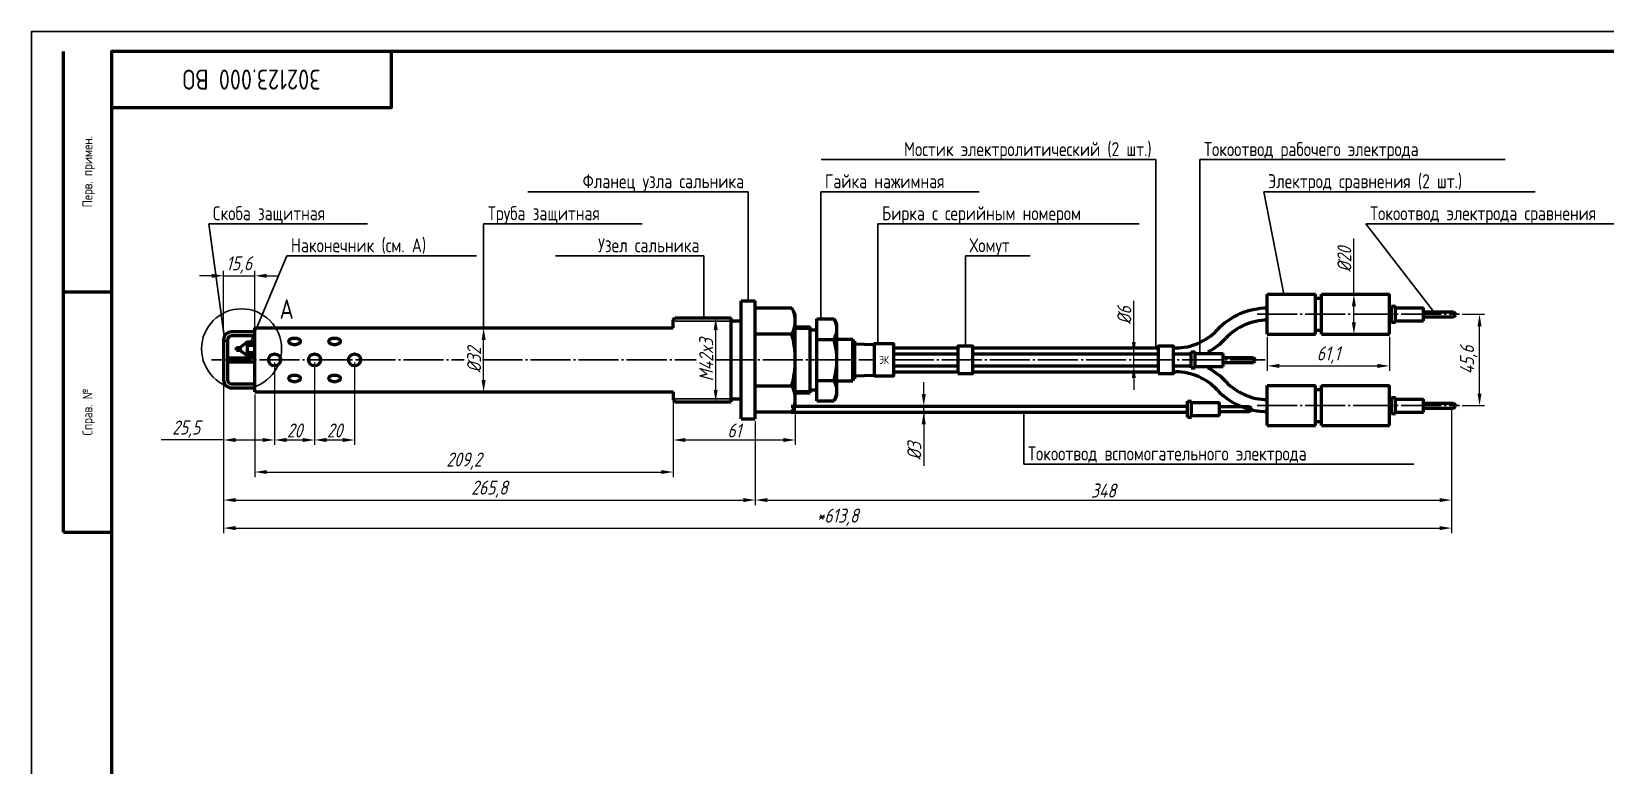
# Model space of a CAD drawing. Header units: metres. Extents: x 0 to 1188, y 0 to 840.
# Drawn here: x 0 to 787, y 473 to 840 of the extents above; entities that cross this region are included whole.
import ezdxf
from ezdxf.enums import TextEntityAlignment as Align

# ---------------------------------------------------------------- set-up
doc = ezdxf.new("R2010")
doc.units = ezdxf.units.M
doc.linetypes.add('DK3S_CENTER', pattern=[24, 20, -1.5, 1, -1.5])
for name, color, linetype, lineweight in [('DK3S_AXIS', 7, 'DK3S_CENTER', 30), ('DK3S_CONTOUR', 7, 'Continuous', 60), ('DK3S_DIM', 7, 'Continuous', 25), ('DK3S_FRAME', 7, 'Continuous', 60), ('DK3S_TEXT', 7, 'Continuous', 25), ('DK3S_THIN', 7, 'Continuous', 30)]:
    doc.layers.add(name, color=color, linetype=linetype, lineweight=lineweight)
doc.styles.add('DK3S_GOST', font='GOST.shx', dxfattribs={"oblique": 15})
doc.dimstyles.new('DK3S', dxfattribs={"dimscale": 2, "dimtxt": 3.5, "dimasz": 3, "dimexe": 1.25, "dimexo": 0.625, "dimtad": 1, "dimdec": 1, "dimtxsty": 'DK3S_GOST', "dimcen": 2.5, "dimazin": 3, "dimtfac": 1, "dimtix": 1, "dimtmove": 0, "dimatfit": 3, "dimarcsym": 0})

# ---------------------------------------------------------------- blocks, each defined once
blk = doc.blocks.new('*D3')
at = {"layer": 'Defpoints', "color": 0}
for p in [(96, 676), (121.5, 676), (121.5, 636)]:
    blk.add_point(p, dxfattribs=at)
at = {"layer": 'DK3S_DIM', "color": 0, "lineweight": -2}
for p, q in [((96, 674.75), (96, 633.5)), ((121.5, 674.75), (121.5, 633.5)), ((96, 636), (64.82, 636)), ((102, 636), (115.5, 636))]:
    blk.add_line(p, q, dxfattribs=at)
at = {"layer": 'DK3S_DIM', "color": 0}
for points in [[(102, 637), (102, 635), (96, 636)], [(115.5, 635), (115.5, 637), (121.5, 636)]]:
    blk.add_solid(points, dxfattribs=at)
at = {"layer": 'DK3S_DIM', "color": 0, "insert": (77.34, 641.42), "char_height": 7, "attachment_point": 5, "style": 'DK3S_GOST'}
blk.add_mtext('25,5', dxfattribs=at)
blk = doc.blocks.new('*D4')
at = {"layer": 'Defpoints', "color": 0}
for p in [(121.5, 676), (141.5, 676), (141.5, 636)]:
    blk.add_point(p, dxfattribs=at)
at = {"layer": 'DK3S_DIM', "color": 0, "lineweight": -2}
for p, q in [((121.5, 674.75), (121.5, 633.5)), ((141.5, 674.75), (141.5, 633.5)), ((127.5, 636), (135.5, 636))]:
    blk.add_line(p, q, dxfattribs=at)
at = {"layer": 'DK3S_DIM', "color": 0}
for points in [[(127.5, 637), (127.5, 635), (121.5, 636)], [(135.5, 635), (135.5, 637), (141.5, 636)]]:
    blk.add_solid(points, dxfattribs=at)
at = {"layer": 'DK3S_DIM', "color": 0, "insert": (131.5, 640.75), "char_height": 7, "attachment_point": 5, "style": 'DK3S_GOST'}
blk.add_mtext('20', dxfattribs=at)
blk = doc.blocks.new('*D5')
at = {"layer": 'Defpoints', "color": 0}
for p in [(141.5, 676), (161.5, 676), (161.5, 636)]:
    blk.add_point(p, dxfattribs=at)
at = {"layer": 'DK3S_DIM', "color": 0, "lineweight": -2}
for p, q in [((141.5, 674.75), (141.5, 633.5)), ((161.5, 674.75), (161.5, 633.5)), ((147.5, 636), (155.5, 636))]:
    blk.add_line(p, q, dxfattribs=at)
at = {"layer": 'DK3S_DIM', "color": 0}
for points in [[(147.5, 637), (147.5, 635), (141.5, 636)], [(155.5, 635), (155.5, 637), (161.5, 636)]]:
    blk.add_solid(points, dxfattribs=at)
at = {"layer": 'DK3S_DIM', "color": 0, "insert": (151.5, 640.75), "char_height": 7, "attachment_point": 5, "style": 'DK3S_GOST'}
blk.add_mtext('20', dxfattribs=at)
blk = doc.blocks.new('*D6')
at = {"layer": 'Defpoints', "color": 0}
for p in [(111.6, 660), (320.8, 660), (320.8, 620)]:
    blk.add_point(p, dxfattribs=at)
at = {"layer": 'DK3S_DIM', "color": 0, "lineweight": -2}
for p, q in [((111.6, 658.75), (111.6, 617.5)), ((320.8, 658.75), (320.8, 617.5)), ((117.6, 620), (314.8, 620))]:
    blk.add_line(p, q, dxfattribs=at)
at = {"layer": 'DK3S_DIM', "color": 0}
for points in [[(117.6, 621), (117.6, 619), (111.6, 620)], [(314.8, 619), (314.8, 621), (320.8, 620)]]:
    blk.add_solid(points, dxfattribs=at)
at = {"layer": 'DK3S_DIM', "color": 0, "insert": (216.2, 625.42), "char_height": 7, "attachment_point": 5, "style": 'DK3S_GOST'}
blk.add_mtext('209,2', dxfattribs=at)
blk = doc.blocks.new('*D7')
at = {"layer": 'Defpoints', "color": 0}
for p in [(96, 676), (361.8, 646.5), (361.8, 606)]:
    blk.add_point(p, dxfattribs=at)
at = {"layer": 'DK3S_DIM', "color": 0, "lineweight": -2}
for p, q in [((96, 674.75), (96, 603.5)), ((361.8, 645.25), (361.8, 603.5)), ((102, 606), (355.8, 606))]:
    blk.add_line(p, q, dxfattribs=at)
at = {"layer": 'DK3S_DIM', "color": 0}
for points in [[(102, 607), (102, 605), (96, 606)], [(355.8, 605), (355.8, 607), (361.8, 606)]]:
    blk.add_solid(points, dxfattribs=at)
at = {"layer": 'DK3S_DIM', "color": 0, "insert": (228.9, 611.42), "char_height": 7, "attachment_point": 5, "style": 'DK3S_GOST'}
blk.add_mtext('265,8', dxfattribs=at)
blk = doc.blocks.new('*D8')
at = {"layer": 'Defpoints', "color": 0}
for p in [(709.8, 653.2), (361.8, 646.5), (709.8, 606)]:
    blk.add_point(p, dxfattribs=at)
at = {"layer": 'DK3S_DIM', "color": 0, "lineweight": -2}
for p, q in [((361.8, 645.25), (361.8, 603.5)), ((709.8, 651.95), (709.8, 603.5)), ((367.8, 606), (703.8, 606))]:
    blk.add_line(p, q, dxfattribs=at)
at = {"layer": 'DK3S_DIM', "color": 0}
for points in [[(367.8, 607), (367.8, 605), (361.8, 606)], [(703.8, 605), (703.8, 607), (709.8, 606)]]:
    blk.add_solid(points, dxfattribs=at)
at = {"layer": 'DK3S_DIM', "color": 0, "insert": (535.8, 610.75), "char_height": 7, "attachment_point": 5, "style": 'DK3S_GOST'}
blk.add_mtext('348', dxfattribs=at)
blk = doc.blocks.new('*D9')
at = {"layer": 'Defpoints', "color": 0}
for p in [(96, 676), (709.8, 653.2), (709.8, 592)]:
    blk.add_point(p, dxfattribs=at)
at = {"layer": 'DK3S_DIM', "color": 0, "lineweight": -2}
for p, q in [((96, 674.75), (96, 589.5)), ((709.8, 651.95), (709.8, 589.5)), ((102, 592), (703.8, 592))]:
    blk.add_line(p, q, dxfattribs=at)
at = {"layer": 'DK3S_DIM', "color": 0}
for points in [[(102, 593), (102, 591), (96, 592)], [(703.8, 591), (703.8, 593), (709.8, 592)]]:
    blk.add_solid(points, dxfattribs=at)
at = {"layer": 'DK3S_DIM', "color": 0, "insert": (402.9, 597.42), "char_height": 7, "attachment_point": 5, "style": 'DK3S_GOST'}
blk.add_mtext('*613,8', dxfattribs=at)
blk = doc.blocks.new('*D10')
at = {"layer": 'Defpoints', "color": 0}
for p in [(111.6, 718), (96, 690), (111.6, 690)]:
    blk.add_point(p, dxfattribs=at)
at = {"layer": 'DK3S_DIM', "color": 0, "lineweight": -2}
for p, q in [((90, 718), (84, 718)), ((96, 691.25), (96, 720.5)), ((96, 718), (111.6, 718)), ((111.6, 691.25), (111.6, 720.5)), ((117.6, 718), (123.6, 718))]:
    blk.add_line(p, q, dxfattribs=at)
at = {"layer": 'DK3S_DIM', "color": 0}
for points in [[(90, 717), (90, 719), (96, 718)], [(117.6, 719), (117.6, 717), (111.6, 718)]]:
    blk.add_solid(points, dxfattribs=at)
at = {"layer": 'DK3S_DIM', "color": 0, "insert": (103.8, 723.42), "char_height": 7, "attachment_point": 5, "style": 'DK3S_GOST'}
blk.add_mtext('15,6', dxfattribs=at)
blk = doc.blocks.new('*D11')
at = {"layer": 'Defpoints', "color": 0}
for p in [(226, 692), (226, 692), (226, 660)]:
    blk.add_point(p, dxfattribs=at)
at = {"layer": 'DK3S_DIM', "color": 0, "lineweight": -2}
for p, q in [((224.75, 692), (223.5, 692)), ((226, 666), (226, 686)), ((224.75, 660), (223.5, 660))]:
    blk.add_line(p, q, dxfattribs=at)
at = {"layer": 'DK3S_DIM', "color": 0}
for points in [[(227, 686), (225, 686), (226, 692)], [(225, 666), (227, 666), (226, 660)]]:
    blk.add_solid(points, dxfattribs=at)
at = {"layer": 'DK3S_DIM', "color": 0, "insert": (221.25, 676), "char_height": 7, "attachment_point": 5, "rotation": 90, "style": 'DK3S_GOST'}
blk.add_mtext('%%c32', dxfattribs=at)
blk = doc.blocks.new('*D12')
at = {"layer": 'Defpoints', "color": 0}
for p in [(342, 697), (342, 697), (342, 655)]:
    blk.add_point(p, dxfattribs=at)
at = {"layer": 'DK3S_DIM', "color": 0, "lineweight": -2}
for p, q in [((340.75, 697), (339.5, 697)), ((342, 661), (342, 691)), ((340.75, 655), (339.5, 655))]:
    blk.add_line(p, q, dxfattribs=at)
at = {"layer": 'DK3S_DIM', "color": 0}
for points in [[(343, 691), (341, 691), (342, 697)], [(341, 661), (343, 661), (342, 655)]]:
    blk.add_solid(points, dxfattribs=at)
at = {"layer": 'DK3S_DIM', "color": 0, "insert": (337.25, 676), "char_height": 7, "attachment_point": 5, "rotation": 90, "style": 'DK3S_GOST'}
blk.add_mtext('M42x3', dxfattribs=at)
blk = doc.blocks.new('*D13')
at = {"layer": 'Defpoints', "color": 0}
for p in [(320.8, 655), (381.8, 653), (381.8, 636)]:
    blk.add_point(p, dxfattribs=at)
at = {"layer": 'DK3S_DIM', "color": 0, "lineweight": -2}
for p, q in [((320.8, 653.75), (320.8, 633.5)), ((381.8, 651.75), (381.8, 633.5)), ((326.8, 636), (375.8, 636))]:
    blk.add_line(p, q, dxfattribs=at)
at = {"layer": 'DK3S_DIM', "color": 0}
for points in [[(326.8, 637), (326.8, 635), (320.8, 636)], [(375.8, 635), (375.8, 637), (381.8, 636)]]:
    blk.add_solid(points, dxfattribs=at)
at = {"layer": 'DK3S_DIM', "color": 0, "insert": (351.3, 640.75), "char_height": 7, "attachment_point": 5, "style": 'DK3S_GOST'}
blk.add_mtext('61', dxfattribs=at)
blk = doc.blocks.new('*D14')
at = {"layer": 'Defpoints', "color": 0}
for p in [(551, 679), (551, 679), (551, 673)]:
    blk.add_point(p, dxfattribs=at)
at = {"layer": 'DK3S_DIM', "color": 0, "lineweight": -2}
for p, q in [((551, 679), (551, 705.51)), ((551, 685), (551, 691)), ((549.75, 679), (548.5, 679)), ((551, 673), (551, 679)), ((549.75, 673), (548.5, 673)), ((551, 667), (551, 661))]:
    blk.add_line(p, q, dxfattribs=at)
at = {"layer": 'DK3S_DIM', "color": 0}
for points in [[(550, 685), (552, 685), (551, 679)], [(552, 667), (550, 667), (551, 673)]]:
    blk.add_solid(points, dxfattribs=at)
at = {"layer": 'DK3S_DIM', "color": 0, "insert": (546.25, 698.25), "char_height": 7, "attachment_point": 5, "rotation": 90, "style": 'DK3S_GOST'}
blk.add_mtext('%%c6', dxfattribs=at)
blk = doc.blocks.new('*D15')
at = {"layer": 'Defpoints', "color": 0}
for p in [(446, 652.9), (446, 652.9), (446, 649.9)]:
    blk.add_point(p, dxfattribs=at)
at = {"layer": 'DK3S_DIM', "color": 0, "lineweight": -2}
for p, q in [((446, 658.9), (446, 664.9)), ((444.75, 652.9), (443.5, 652.9)), ((444.75, 649.9), (443.5, 649.9)), ((446, 649.9), (446, 652.9)), ((446, 649.9), (446, 623.13)), ((446, 643.9), (446, 637.9))]:
    blk.add_line(p, q, dxfattribs=at)
at = {"layer": 'DK3S_DIM', "color": 0}
for points in [[(445, 658.9), (447, 658.9), (446, 652.9)], [(447, 643.9), (445, 643.9), (446, 649.9)]]:
    blk.add_solid(points, dxfattribs=at)
at = {"layer": 'DK3S_DIM', "color": 0, "insert": (441.25, 630.51), "char_height": 7, "attachment_point": 5, "rotation": 90, "style": 'DK3S_GOST'}
blk.add_mtext('%%c3', dxfattribs=at)
blk = doc.blocks.new('*D16')
at = {"layer": 'Defpoints', "color": 0}
for p in [(661, 708.8), (661, 708.8), (661, 688.8)]:
    blk.add_point(p, dxfattribs=at)
at = {"layer": 'DK3S_DIM', "color": 0, "lineweight": -2}
for p, q in [((661, 708.8), (661, 736.68)), ((659.75, 708.8), (658.5, 708.8)), ((661, 694.8), (661, 702.8)), ((659.75, 688.8), (658.5, 688.8))]:
    blk.add_line(p, q, dxfattribs=at)
at = {"layer": 'DK3S_DIM', "color": 0}
for points in [[(662, 702.8), (660, 702.8), (661, 708.8)], [(660, 694.8), (662, 694.8), (661, 688.8)]]:
    blk.add_solid(points, dxfattribs=at)
at = {"layer": 'DK3S_DIM', "color": 0, "insert": (656.25, 726.14), "char_height": 7, "attachment_point": 5, "rotation": 90, "style": 'DK3S_GOST'}
blk.add_mtext('%%c20', dxfattribs=at)
blk = doc.blocks.new('*D17')
at = {"layer": 'Defpoints', "color": 0}
for p in [(617.7, 688.8), (678.8, 688.8), (678.8, 673)]:
    blk.add_point(p, dxfattribs=at)
at = {"layer": 'DK3S_DIM', "color": 0, "lineweight": -2}
for p, q in [((617.7, 687.55), (617.7, 670.5)), ((678.8, 687.55), (678.8, 670.5)), ((623.7, 673), (672.8, 673))]:
    blk.add_line(p, q, dxfattribs=at)
at = {"layer": 'DK3S_DIM', "color": 0}
for points in [[(623.7, 674), (623.7, 672), (617.7, 673)], [(672.8, 672), (672.8, 674), (678.8, 673)]]:
    blk.add_solid(points, dxfattribs=at)
at = {"layer": 'DK3S_DIM', "color": 0, "insert": (648.25, 678.42), "char_height": 7, "attachment_point": 5, "style": 'DK3S_GOST'}
blk.add_mtext('61,1', dxfattribs=at)
blk = doc.blocks.new('*D18')
at = {"layer": 'Defpoints', "color": 0}
for p in [(713.8, 698.8), (723.8, 698.8), (713.8, 653.2)]:
    blk.add_point(p, dxfattribs=at)
at = {"layer": 'DK3S_DIM', "color": 0, "lineweight": -2}
for p, q in [((715.05, 698.8), (726.3, 698.8)), ((723.8, 659.2), (723.8, 692.8)), ((715.05, 653.2), (726.3, 653.2))]:
    blk.add_line(p, q, dxfattribs=at)
at = {"layer": 'DK3S_DIM', "color": 0}
for points in [[(724.8, 692.8), (722.8, 692.8), (723.8, 698.8)], [(722.8, 659.2), (724.8, 659.2), (723.8, 653.2)]]:
    blk.add_solid(points, dxfattribs=at)
at = {"layer": 'DK3S_DIM', "color": 0, "insert": (718.38, 676), "char_height": 7, "attachment_point": 5, "rotation": 90, "style": 'DK3S_GOST'}
blk.add_mtext('45,6', dxfattribs=at)

msp = doc.modelspace()

# ---------------------------------------------------------------- linework, layer by layer
at = {"layer": 'DK3S_AXIS'}
for p, q in [((612.7, 698.8), (713.8, 698.8)), ((90, 676), (216.25, 676)), ((225.5, 676), (332.25, 676)), ((341.5, 676), (421.2, 676)), ((431.1, 676), (616.7, 676)), ((612.7, 653.2), (713.8, 653.2))]:
    msp.add_line(p, q, dxfattribs=at)
at = {"layer": 'DK3S_CONTOUR'}
for p, q in [((617.7, 688.8), (617.7, 708.8)), ((617.7, 708.8), (641.8, 708.8)), ((641.8, 688.8), (641.8, 708.8)), ((644.8, 688.8), (644.8, 708.8)), ((644.8, 708.8), (678.8, 708.8)), ((678.8, 688.8), (678.8, 708.8)), ((354.8, 646.5), (354.8, 705.5)), ((354.8, 705.5), (361.8, 705.5)), ((361.8, 646.5), (361.8, 705.5)), ((361.8, 702), (380.07, 702)), ((361.8, 650), (361.8, 702)), ((381.8, 699), (380.07, 702)), ((641.8, 706.8), (644.8, 706.8)), ((678.8, 702.05), (679.8, 702.05)), ((679.8, 694.8), (679.8, 702.8)), ((679.8, 702.8), (681.8, 702.8)), ((681.8, 694.8), (681.8, 702.8)), ((681.8, 702.05), (695.8, 702.05)), ((695.8, 695.55), (695.8, 702.05)), ((320.8, 696), (321.8, 697)), ((320.8, 692), (320.8, 696)), ((321.8, 697), (349.8, 697)), ((349.8, 655), (349.8, 697)), ((349.8, 695.5), (354.8, 695.5)), ((381.8, 653), (381.8, 699)), ((381.8, 692.5), (389.2, 692.5)), ((389.2, 659.5), (389.2, 692.5)), ((392.6, 696.5), (401.16, 696.5)), ((392.6, 655.5), (392.6, 696.5)), ((402.6, 694), (401.16, 696.5)), ((402.6, 658), (402.6, 694)), ((678.8, 695.55), (679.8, 695.55)), ((679.8, 694.8), (681.8, 694.8)), ((681.8, 695.55), (695.8, 695.55)), ((695.8, 700.05), (710.8, 700.05)), ((695.8, 697.55), (710.8, 697.55)), ((710.8, 700.05), (711.8, 699.3)), ((710.8, 697.55), (711.8, 698.3)), ((711.8, 698.3), (711.8, 699.3)), ((96, 686), (96, 666)), ((98, 686), (98, 666)), ((111.6, 690), (100, 690)), ((111.6, 688), (100, 688)), ((107.9, 685), (104.4, 682.4)), ((107.9, 685), (111.6, 685)), ((107.9, 678), (107.9, 685)), ((111.6, 660), (111.6, 692)), ((111.6, 692), (320.8, 692)), ((361.8, 689), (380.07, 689)), ((389.2, 691), (392.6, 691)), ((392.6, 686.25), (401.16, 686.25)), ((402.6, 686.4), (410.6, 686.4)), ((410.6, 665.6), (410.6, 686.4)), ((410.6, 685.4), (411.6, 685.4)), ((411.6, 666.6), (411.6, 685.4)), ((617.7, 688.8), (641.8, 688.8)), ((641.8, 690.8), (644.8, 690.8)), ((644.8, 688.8), (678.8, 688.8)), ((98, 677), (111.6, 677)), ((102.4, 682.2), (104.4, 682.2)), ((102.4, 680.8), (102.4, 682.2)), ((102.4, 680.8), (104.4, 680.8)), ((104.4, 680.6), (104.4, 682.4)), ((107.9, 678), (104.4, 680.6)), ((107.9, 683.33), (111.6, 683.33)), ((107.9, 679.67), (111.6, 679.67)), ((107.9, 678), (111.6, 678)), ((411.6, 684), (421.2, 683.7)), ((431.1, 682), (463, 682)), ((431.1, 679), (463, 679)), ((470.6, 682), (563.2, 682)), ((470.6, 679), (563.2, 679)), ((570.8, 682), (572, 682)), ((570.8, 679), (579.7, 679)), ((579.7, 672), (579.7, 680)), ((579.7, 680), (581.7, 680)), ((581.7, 672), (581.7, 680)), ((581.7, 679.25), (595.7, 679.25)), ((595.7, 672.75), (595.7, 679.25)), ((595.7, 677.25), (610.7, 677.25)), ((610.7, 677.25), (611.7, 676.5)), ((98, 675), (111.6, 675)), ((431.1, 673), (463, 673)), ((431.1, 670), (463, 670)), ((470.6, 673), (563.2, 673)), ((470.6, 670), (563.2, 670)), ((570.8, 673), (579.7, 673)), ((570.8, 670), (572, 670)), ((579.7, 672), (581.7, 672)), ((581.7, 672.75), (595.7, 672.75)), ((595.7, 674.75), (610.7, 674.75)), ((610.7, 674.75), (611.7, 675.5)), ((611.7, 675.5), (611.7, 676.5)), ((100, 664), (111.6, 664)), ((100, 662), (111.6, 662)), ((361.8, 663), (380.07, 663)), ((389.2, 661), (392.6, 661)), ((392.6, 665.75), (401.16, 665.75)), ((402.6, 665.6), (410.6, 665.6)), ((410.6, 666.6), (411.6, 666.6)), ((411.6, 668), (421.2, 668.3)), ((617.7, 643.2), (617.7, 663.2)), ((617.7, 663.2), (641.8, 663.2)), ((641.8, 643.2), (641.8, 663.2)), ((641.8, 661.2), (644.8, 661.2)), ((644.8, 643.2), (644.8, 663.2)), ((644.8, 663.2), (678.8, 663.2)), ((678.8, 643.2), (678.8, 663.2)), ((111.6, 660), (320.8, 660)), ((320.8, 660), (320.8, 656)), ((320.8, 656), (321.8, 655)), ((321.8, 655), (349.8, 655)), ((349.8, 656.5), (354.8, 656.5)), ((381.8, 659.5), (389.2, 659.5)), ((392.6, 655.5), (401.16, 655.5)), ((402.6, 658), (401.16, 655.5)), ((577.9, 647.4), (577.9, 655.4)), ((577.9, 655.4), (579.9, 655.4)), ((579.9, 647.4), (579.9, 655.4)), ((579.9, 654.65), (593.9, 654.65)), ((593.9, 648.15), (593.9, 654.65)), ((678.8, 656.45), (679.8, 656.45)), ((679.8, 649.2), (679.8, 657.2)), ((679.8, 657.2), (681.8, 657.2)), ((681.8, 649.2), (681.8, 657.2)), ((681.8, 656.45), (695.8, 656.45)), ((695.8, 649.95), (695.8, 656.45)), ((695.8, 654.45), (710.8, 654.45)), ((710.8, 654.45), (711.8, 653.7)), ((711.8, 652.7), (711.8, 653.7)), ((354.8, 646.5), (361.8, 646.5)), ((361.8, 650), (380.07, 650)), ((379.7, 652.9), (577.9, 652.9)), ((379.7, 649.9), (577.9, 649.9)), ((381.8, 653), (380.07, 650)), ((577.9, 647.4), (579.9, 647.4)), ((579.9, 648.15), (593.9, 648.15)), ((593.9, 652.65), (608.9, 652.65)), ((593.9, 650.15), (608.9, 650.15)), ((608.9, 652.65), (609.9, 651.9)), ((608.9, 650.15), (609.9, 650.9)), ((609.9, 650.9), (609.9, 651.9)), ((641.8, 645.2), (644.8, 645.2)), ((678.8, 649.95), (679.8, 649.95)), ((679.8, 649.2), (681.8, 649.2)), ((681.8, 649.95), (695.8, 649.95)), ((695.8, 651.95), (710.8, 651.95)), ((710.8, 651.95), (711.8, 652.7)), ((617.7, 643.2), (641.8, 643.2)), ((644.8, 643.2), (678.8, 643.2))]:
    msp.add_line(p, q, dxfattribs=at)
for points in [[(134.5, 685.24), (134.44, 685.53), (134.27, 685.81), (133.99, 686.07), (133.62, 686.3), (133.17, 686.49), (132.65, 686.62), (132.09, 686.71), (131.5, 686.74), (130.91, 686.71), (130.35, 686.62), (129.83, 686.49), (129.38, 686.3), (129.01, 686.07), (128.73, 685.81), (128.56, 685.53), (128.5, 685.24), (128.56, 684.95), (128.73, 684.66), (129.01, 684.4), (129.38, 684.18), (129.83, 683.99), (130.35, 683.85), (130.91, 683.77), (131.5, 683.74), (132.09, 683.77), (132.65, 683.85), (133.17, 683.99), (133.62, 684.18), (133.99, 684.4), (134.27, 684.66), (134.44, 684.95)], [(154.5, 685.24), (154.44, 685.53), (154.27, 685.81), (153.99, 686.07), (153.62, 686.3), (153.17, 686.49), (152.65, 686.62), (152.09, 686.71), (151.5, 686.74), (150.91, 686.71), (150.35, 686.62), (149.83, 686.49), (149.38, 686.3), (149.01, 686.07), (148.73, 685.81), (148.56, 685.53), (148.5, 685.24), (148.56, 684.95), (148.73, 684.66), (149.01, 684.4), (149.38, 684.18), (149.83, 683.99), (150.35, 683.85), (150.91, 683.77), (151.5, 683.74), (152.09, 683.77), (152.65, 683.85), (153.17, 683.99), (153.62, 684.18), (153.99, 684.4), (154.27, 684.66), (154.44, 684.95)], [(421.2, 668), (431.1, 668), (431.1, 684), (421.2, 684)], [(463, 669.2), (470.6, 669.2), (470.6, 682.8), (463, 682.8)], [(563.2, 669.2), (570.8, 669.2), (570.8, 682.8), (563.2, 682.8)], [(134.5, 666.76), (134.44, 667.05), (134.27, 667.34), (133.99, 667.6), (133.62, 667.82), (133.17, 668.01), (132.65, 668.15), (132.09, 668.23), (131.5, 668.26), (130.91, 668.23), (130.35, 668.15), (129.83, 668.01), (129.38, 667.82), (129.01, 667.6), (128.73, 667.34), (128.56, 667.05), (128.5, 666.76), (128.56, 666.47), (128.73, 666.19), (129.01, 665.93), (129.38, 665.7), (129.83, 665.51), (130.35, 665.38), (130.91, 665.29), (131.5, 665.26), (132.09, 665.29), (132.65, 665.38), (133.17, 665.51), (133.62, 665.7), (133.99, 665.93), (134.27, 666.19), (134.44, 666.47)], [(154.5, 666.76), (154.44, 667.05), (154.27, 667.34), (153.99, 667.6), (153.62, 667.82), (153.17, 668.01), (152.65, 668.15), (152.09, 668.23), (151.5, 668.26), (150.91, 668.23), (150.35, 668.15), (149.83, 668.01), (149.38, 667.82), (149.01, 667.6), (148.73, 667.34), (148.56, 667.05), (148.5, 666.76), (148.56, 666.47), (148.73, 666.19), (149.01, 665.93), (149.38, 665.7), (149.83, 665.51), (150.35, 665.38), (150.91, 665.29), (151.5, 665.26), (152.09, 665.29), (152.65, 665.38), (153.17, 665.51), (153.62, 665.7), (153.99, 665.93), (154.27, 666.19), (154.44, 666.47)]]:
    msp.add_lwpolyline(points, close=True, dxfattribs=at)
for centre in [(121.5, 676), (141.5, 676), (161.5, 676)]:
    msp.add_circle(centre, 3, dxfattribs=at)
for centre, radius, start, end in [((368.79, 695.5), 13.02, 330.04751, 29.95249), ((617.7, 667.48), 34.32, 90, 136.85035), ((392.8, 691.37), 9.81, 328.4938, 31.5062), ((617.7, 667.48), 28.32, 90, 136.85035), ((100, 686), 4, 90, 180), ((100, 686), 2, 90, 180), ((332.15, 676), 49.65, 344.82182, 15.17818), ((365.48, 676), 37.12, 343.96895, 16.03105), ((572, 710.32), 28.32, 270, 316.85035), ((572, 710.32), 34.32, 297.93871, 316.85035), ((572, 641.68), 28.32, 43.14965, 90), ((572, 641.68), 34.32, 43.14965, 62.06129), ((100, 666), 4, 180, 270), ((100, 666), 2, 180, 270), ((368.79, 656.5), 13.02, 330.04751, 29.95249), ((392.8, 660.62), 9.81, 328.4938, 31.5062), ((617.7, 684.52), 34.32, 223.14965, 270), ((617.7, 684.52), 28.32, 223.14965, 270)]:
    msp.add_arc(centre, radius, start, end, dxfattribs=at)
at = {"layer": 'DK3S_FRAME'}
for p, q in [((16, 590), (16, 830)), ((16, 710), (40, 710)), ((16, 590), (40, 590))]:
    msp.add_line(p, q, dxfattribs=at)
for points in [[(40, 10), (1178, 10), (1178, 830), (40, 830)], [(40, 802), (180, 802), (180, 830), (40, 830)]]:
    msp.add_lwpolyline(points, close=True, dxfattribs=at)
at = {"layer": 'DK3S_THIN'}
for p, q in [((562, 776), (394.65, 776)), ((562, 682), (562, 776)), ((584, 679.25), (584, 776)), ((584, 776), (736.61, 776)), ((358.3, 760), (248.02, 760)), ((358.3, 705.5), (358.3, 760)), ((394.5, 696.5), (394.5, 760)), ((394.5, 760), (473.78, 760)), ((626, 708.8), (616, 760)), ((616, 760), (751.6, 760)), ((96.6, 685.5), (88.6, 744)), ((88.6, 744), (167.88, 744)), ((226, 692), (226, 744)), ((226, 744), (305.28, 744)), ((423, 684), (423, 744)), ((423, 744), (553.69, 744)), ((701, 700.05), (667, 744)), ((667, 744), (824.9, 744)), ((109.6, 685), (127.6, 728)), ((127.6, 728), (222.38, 728)), ((336, 728), (262.01, 728)), ((336, 697), (336, 728)), ((466.8, 682.8), (466.8, 728)), ((466.8, 728), (499.21, 728)), ((321.8, 695.38), (349.8, 695.38)), ((381.8, 691.42), (389.2, 691.42)), ((321.8, 656.62), (349.8, 656.62)), ((381.8, 660.58), (389.2, 660.58)), ((496, 649.9), (496, 624)), ((496, 624), (690.95, 624))]:
    msp.add_line(p, q, dxfattribs=at)
msp.add_lwpolyline([(0, 0), (1188, 0), (1188, 840), (0, 840)], close=True, dxfattribs=at)
at = {"layer": 'DK3S_THIN', "const_width": 1}
for points in [[(625.75, 708.8, 1), (626.25, 708.8, 1)], [(358.05, 705.5, 1), (358.55, 705.5, 1)], [(700.75, 700.05, 1), (701.25, 700.05, 1)], [(225.75, 692, 1), (226.25, 692, 1)], [(335.75, 697, 1), (336.25, 697, 1)], [(394.25, 696.5, 1), (394.75, 696.5, 1)], [(96.35, 685.5, 1), (96.85, 685.5, 1)], [(109.35, 685, 1), (109.85, 685, 1)], [(422.75, 684, 1), (423.25, 684, 1)], [(466.55, 682.8, 1), (467.05, 682.8, 1)], [(561.75, 682, 1), (562.25, 682, 1)], [(583.75, 679.25, 1), (584.25, 679.25, 1)], [(495.75, 649.9, 1), (496.25, 649.9, 1)]]:
    msp.add_lwpolyline(points, format="xyb", close=True, dxfattribs=at)
at = {"layer": 'DK3S_THIN'}
msp.add_circle((105, 681.5), 20, dxfattribs=at)

# ---------------------------------------------------------------- texts
at = {"layer": 'DK3S_TEXT', "style": 'DK3S_GOST'}
for s, height, rotation, p in [('302123.000 ВО', 10, 180, (110, 816)), ('Перв. примен.', 5, 90, (28, 770)), ('Справ. №', 5, 90, (28, 650))]:
    msp.add_text(s, height=height, rotation=rotation, dxfattribs=at).set_placement(p, align=Align.MIDDLE_CENTER)
for s, p in [('Мостик электролитический (2 шт.)', (559.9, 777.75)), ('Фланец узла сальника', (356.2, 761.75)), ('Узел сальника', (333.9, 729.75))]:
    msp.add_text(s, height=7, dxfattribs=at).set_placement(p, align=Align.RIGHT)
for s, height, p in [('Токоотвод рабочего электрода', 7, (586.1, 777.75)), ('Гайка нажимная', 7, (396.6, 761.75)), ('Электрод сравнения (2 шт.)', 7, (618.1, 761.75)), ('Скоба защитная', 7, (90.7, 745.75)), ('Труба защитная', 7, (228.1, 745.75)), ('Бирка с серийным номером', 7, (425.1, 745.75)), ('Токоотвод электрода сравнения', 7, (669.1, 745.75)), ('Наконечник (см. А)', 7, (129.7, 729.75)), ('Хомут', 7, (468.9, 729.75)), ('А', 9.8, (124, 696.5)), ('Токоотвод вспомогательного электрода', 7, (498.1, 625.75))]:
    msp.add_text(s, height=height, dxfattribs=at).set_placement(p)
msp.add_text('ЭК', height=4, dxfattribs=at).set_placement((426.15, 676), align=Align.MIDDLE_CENTER)

# ---------------------------------------------------------------- dimensions: what is measured, and where the dimension line sits
at = {"layer": 'DK3S_DIM'}
for base, p1, p2, picture, middle in [((661, 708.8), (661, 688.8), (661, 708.8), '*D16', (661, 726.14)), ((551, 679), (551, 673), (551, 679), '*D14', (551, 698.25)), ((446, 652.9), (446, 649.9), (446, 652.9), '*D15', (446, 630.51))]:
    dim = msp.add_linear_dim(base=base, p1=p1, p2=p2, angle=90, text='%%c<>', dimstyle='DK3S', dxfattribs=at)
    dim.commit()
    dim.dimension.update_dxf_attribs({"geometry": picture, "text_midpoint": middle, "dimtype": 160})
for base, p1, p2, picture, middle in [((111.6, 718), (96, 690), (111.6, 690), '*D10', (103.8, 723.42)), ((678.8, 673), (617.7, 688.8), (678.8, 688.8), '*D17', (648.25, 678.42)), ((361.8, 606), (96, 676), (361.8, 646.5), '*D7', (228.9, 611.42)), ((141.5, 636), (121.5, 676), (141.5, 676), '*D4', (131.5, 640.75)), ((161.5, 636), (141.5, 676), (161.5, 676), '*D5', (151.5, 640.75)), ((320.8, 620), (111.6, 660), (320.8, 660), '*D6', (216.2, 625.42)), ((381.8, 636), (320.8, 655), (381.8, 653), '*D13', (351.3, 640.75)), ((709.8, 606), (361.8, 646.5), (709.8, 653.2), '*D8', (535.8, 610.75))]:
    dim = msp.add_linear_dim(base=base, p1=p1, p2=p2, dimstyle='DK3S', dxfattribs=at)
    dim.commit()
    dim.dimension.update_dxf_attribs({"geometry": picture, "text_midpoint": middle})
for base, p1, p2, text, picture, middle in [((342, 697), (342, 655), (342, 697), 'M<>x3', '*D12', (337.25, 676)), ((226, 692), (226, 660), (226, 692), '%%c<>', '*D11', (221.25, 676))]:
    dim = msp.add_linear_dim(base=base, p1=p1, p2=p2, angle=90, text=text, dimstyle='DK3S', dxfattribs=at)
    dim.commit()
    dim.dimension.update_dxf_attribs({"geometry": picture, "text_midpoint": middle})
dim = msp.add_linear_dim(base=(723.8, 698.8), p1=(713.8, 653.2), p2=(713.8, 698.8), angle=90, dimstyle='DK3S', dxfattribs=at)
dim.commit()
dim.dimension.update_dxf_attribs({"geometry": '*D18', "text_midpoint": (718.38, 676)})
dim = msp.add_linear_dim(base=(121.5, 636), p1=(96, 676), p2=(121.5, 676), dimstyle='DK3S', dxfattribs=at)
dim.commit()
dim.dimension.update_dxf_attribs({"geometry": '*D3', "text_midpoint": (77.34, 636), "dimtype": 160})
dim = msp.add_linear_dim(base=(709.8, 592), p1=(96, 676), p2=(709.8, 653.2), text='*<>', dimstyle='DK3S', dxfattribs=at)
dim.commit()
dim.dimension.update_dxf_attribs({"geometry": '*D9', "text_midpoint": (402.9, 597.42)})

doc.saveas('drawing.dxf')
